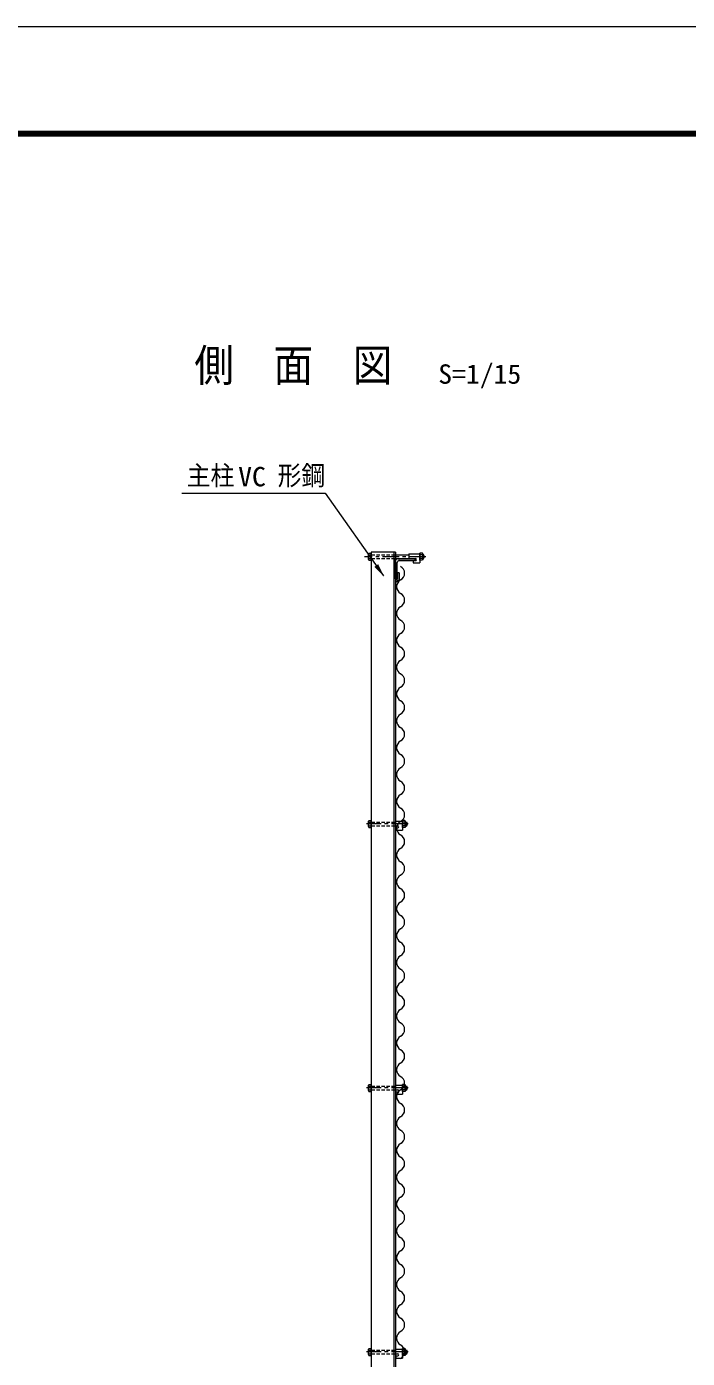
# Model space of a CAD drawing. Units: millimetres, scale not verified. Extents: x -4455 to 4455, y -3150 to 3150.
# Drawn here: x -369 to 1110, y 174 to 3150 of the extents above; entities that cross this region are included whole.
import ezdxf
from ezdxf.enums import TextEntityAlignment as Align

# ---------------------------------------------------------------- set-up
doc = ezdxf.new("R2010")
doc.units = ezdxf.units.MM
doc.header["$LTSCALE"] = 30
doc.linetypes.add('USER1', pattern=[2, 1.25, -0.25, 0.25, -0.25])
doc.linetypes.add('USER2', pattern=[0.375, 0.25, -0.125])
for name, color, linetype, lineweight in [('0-1_1部材', 3, 'Continuous', 18), ('0-2_8部品', 3, 'Continuous', 18), ('0-4_6文字', 3, 'Continuous', 9), ('0-9_2網', 4, 'Continuous', 18), ('0-F_D-TTL', 7, 'Continuous', 9)]:
    doc.layers.add(name, color=color, linetype=linetype, lineweight=lineweight)
doc.styles.add('ＭＳ ゴシック', font='')
doc.styles.get('ＭＳ ゴシック').set_extended_font_data('MS Gothic')

msp = doc.modelspace()

# ---------------------------------------------------------------- linework, layer by layer
at = {"layer": '0-1_1部材', "color": 7, "lineweight": 9}
for p, q in [((402.58, 1976.05), (402.58, -1393.95)), ((452.58, 1976.05), (452.58, -1393.95)), ((456.58, 1976.05), (456.58, -1393.95)), ((456.58, 1916.05), (456.58, 1956.05)), ((460.58, 1919.05), (460.58, 1952.55)), ((465.08, 1957.05), (498.58, 1957.05)), ((456.58, 1912.45), (461.46, 1916.22)), ((456.58, 1916.05), (457.58, 1916.05)), ((456.58, 1908.03), (464.96, 1914.5)), ((461.46, 1929.89), (461.46, 1916.22)), ((464.96, 1929.89), (461.46, 1929.89)), ((464.96, 1929.89), (464.96, 1914.5))]:
    msp.add_line(p, q, dxfattribs=at)
at = {"layer": '0-1_1部材'}
msp.add_line((456.58, 1921.05), (456.58, 1961.05), dxfattribs=at)
msp.add_line((456.58, 1921.05), (456.58, 1961.05), dxfattribs=at)
at = {"layer": '0-1_1部材', "color": 7, "lineweight": 9}
msp.add_lwpolyline([(461.58, 1961.05), (501.58, 1961.05), (501.58, 1960.05)], dxfattribs=at)
for centre, radius, start, end in [((461.58, 1956.05), 5, 90, 180), ((465.08, 1952.55), 4.5, 90, 180), ((498.58, 1960.05), 3, 270, 0), ((457.58, 1919.05), 3, 270, 0)]:
    msp.add_arc(centre, radius, start, end, dxfattribs=at)
at = {"layer": '0-2_8部品', "color": 1, "linetype": 'USER1'}
for p, q in [((524.81, 1965.5), (387.64, 1965.5)), ((484.91, 1368.18), (391.87, 1368.18)), ((484.91, 778.18), (391.87, 778.18)), ((484.91, 188.18), (391.87, 188.18))]:
    msp.add_line(p, q, dxfattribs=at)
at = {"layer": '0-2_8部品'}
for p, q in [((396.87, 1969.5), (402.58, 1969.5)), ((397.29, 1973.34), (402.58, 1973.34)), ((456.58, 1969.5), (486.39, 1969.5)), ((486.39, 1971.82), (511.39, 1971.82)), ((486.39, 1971.82), (486.39, 1961.32)), ((511.39, 1957.66), (511.39, 1973.34)), ((511.39, 1971.82), (511.39, 1951.82)), ((517.1, 1969.5), (511.39, 1969.5)), ((517.79, 1959.58), (517.79, 1971.42)), ((396.18, 1959.58), (397.29, 1957.66)), ((396.87, 1961.5), (402.58, 1961.5)), ((456.58, 1961.5), (486.39, 1961.5)), ((486.39, 1961.32), (501.14, 1961.32)), ((496.39, 1956.82), (501.14, 1956.82)), ((496.39, 1956.82), (496.39, 1951.82)), ((496.39, 1951.82), (511.39, 1951.82)), ((517.1, 1961.5), (511.39, 1961.5)), ((516.68, 1957.66), (511.39, 1957.66)), ((517.79, 1959.58), (516.68, 1957.66)), ((396.18, 1362.26), (396.18, 1374.1)), ((396.87, 1372.18), (402.58, 1372.18)), ((402.58, 1360.34), (402.58, 1376.02)), ((456.58, 1374.5), (472.33, 1374.5)), ((472.33, 1360.34), (472.33, 1376.02)), ((477.62, 1376.02), (472.33, 1376.02)), ((472.33, 1374.5), (472.33, 1354.5)), ((478.04, 1372.18), (472.33, 1372.18)), ((478.73, 1374.1), (477.62, 1376.02)), ((478.73, 1362.26), (478.73, 1374.1)), ((478.73, 1372.18), (482.28, 1372.18)), ((482.28, 1364.18), (482.28, 1372.18)), ((396.18, 1362.26), (397.29, 1360.34)), ((396.87, 1364.18), (402.58, 1364.18)), ((397.29, 1360.34), (402.58, 1360.34)), ((456.58, 1364), (462.08, 1364)), ((457.33, 1359.5), (462.08, 1359.5)), ((478.04, 1364.18), (472.33, 1364.18)), ((478.73, 1364.18), (482.28, 1364.18)), ((396.18, 784.1), (397.29, 786.02)), ((396.18, 772.26), (396.18, 784.1)), ((396.87, 782.18), (402.58, 782.18)), ((396.87, 774.18), (402.58, 774.18)), ((397.29, 786.02), (402.58, 786.02)), ((402.58, 770.34), (402.58, 786.02)), ((456.58, 784.5), (472.33, 784.5)), ((456.58, 774), (462.08, 774)), ((472.33, 770.34), (472.33, 786.02)), ((472.33, 784.5), (472.33, 764.5)), ((478.04, 782.18), (472.33, 782.18)), ((478.04, 774.18), (472.33, 774.18)), ((478.73, 772.26), (478.73, 784.1)), ((478.73, 782.18), (482.28, 782.18)), ((478.73, 774.18), (482.28, 774.18)), ((482.28, 774.18), (482.28, 782.18)), ((457.33, 769.5), (457.33, 764.5)), ((457.33, 769.5), (462.08, 769.5)), ((457.33, 764.5), (472.33, 764.5)), ((477.62, 770.34), (472.33, 770.34)), ((478.73, 772.26), (477.62, 770.34)), ((396.18, 182.26), (396.18, 194.1)), ((396.18, 182.26), (397.29, 180.34)), ((396.87, 192.18), (402.58, 192.18)), ((396.87, 184.18), (402.58, 184.18)), ((397.29, 180.34), (402.58, 180.34)), ((402.58, 180.34), (402.58, 196.02)), ((456.58, 194.5), (472.33, 194.5)), ((456.58, 184), (462.08, 184)), ((457.33, 179.5), (462.08, 179.5)), ((472.33, 180.34), (472.33, 196.02)), ((477.62, 196.02), (472.33, 196.02)), ((472.33, 194.5), (472.33, 174.5)), ((478.04, 192.18), (472.33, 192.18)), ((478.04, 184.18), (472.33, 184.18)), ((478.73, 194.1), (477.62, 196.02)), ((478.73, 182.26), (478.73, 194.1)), ((478.73, 192.18), (482.28, 192.18)), ((478.73, 184.18), (482.28, 184.18)), ((482.28, 184.18), (482.28, 192.18))]:
    msp.add_line(p, q, dxfattribs=at)
at = {"layer": '0-2_8部品', "color": 7, "lineweight": 9}
msp.add_line((456.58, 1976.05), (402.58, 1976.05), dxfattribs=at)
at = {"layer": '0-2_8部品', "linetype": 'USER2'}
for p, q in [((402.58, 1969.5), (456.58, 1969.5)), ((402.58, 1961.5), (456.58, 1961.5))]:
    msp.add_line(p, q, dxfattribs=at)
at = {"layer": '0-2_8部品', "color": 1, "linetype": 'USER2'}
for p, q in [((402.58, 1372.18), (456.58, 1372.18)), ((402.58, 1364.18), (456.58, 1364.18)), ((402.58, 782.18), (456.58, 782.18)), ((402.58, 774.18), (456.58, 774.18)), ((402.58, 192.18), (456.58, 192.18)), ((402.58, 184.18), (456.58, 184.18))]:
    msp.add_line(p, q, dxfattribs=at)
at = {"layer": '0-2_8部品', "color": 1}
for p, q in [((478.73, 1371.38), (482.69, 1371.38)), ((478.73, 1364.98), (482.69, 1364.98)), ((478.73, 781.38), (482.69, 781.38)), ((478.73, 774.98), (482.69, 774.98)), ((478.73, 191.38), (482.69, 191.38)), ((478.73, 184.98), (482.69, 184.98))]:
    msp.add_line(p, q, dxfattribs=at)
at = {"layer": '0-2_8部品'}
for points in [[(396.18, 1959.58), (396.18, 1971.42), (397.29, 1973.34)], [(397.29, 1957.66), (402.58, 1957.66), (402.58, 1973.34)], [(517.79, 1971.42), (516.68, 1973.34), (511.39, 1973.34)], [(396.18, 1374.1), (397.29, 1376.02), (402.58, 1376.02)], [(457.33, 1359.5), (457.33, 1354.5), (472.33, 1354.5)], [(478.73, 1362.26), (477.62, 1360.34), (472.33, 1360.34)], [(478.73, 784.1), (477.62, 786.02), (472.33, 786.02)], [(396.18, 772.26), (397.29, 770.34), (402.58, 770.34)], [(396.18, 194.1), (397.29, 196.02), (402.58, 196.02)], [(457.33, 179.5), (457.33, 174.5), (472.33, 174.5)], [(478.73, 182.26), (477.62, 180.34), (472.33, 180.34)]]:
    msp.add_lwpolyline(points, dxfattribs=at)
for centre, radius, start, end in [((399.21, 1971.42), 3.03, 180, 219.3382), ((408.18, 1965.5), 12, 160.52878, 199.47122), ((514.76, 1971.42), 3.03, 320.6618, 0), ((505.79, 1965.5), 12, 340.52878, 19.47122), ((514.63, 1965.5), 6.71, 298.05542, 61.94458), ((399.21, 1959.58), 3.03, 140.6618, 180), ((501.14, 1959.07), 2.25, 270, 90), ((514.76, 1959.58), 3.03, 0, 39.3382), ((399.21, 1374.1), 3.03, 180, 219.3382), ((408.18, 1368.18), 12, 160.52878, 199.47122), ((475.7, 1374.1), 3.03, 320.6618, 0), ((466.73, 1368.18), 12, 340.52878, 19.47122), ((475.36, 1368.18), 8, 330, 30), ((399.21, 1362.26), 3.03, 140.6618, 180), ((462.08, 1361.75), 2.25, 270, 90), ((475.7, 1362.26), 3.03, 0, 39.3382), ((399.21, 784.1), 3.03, 180, 219.3382), ((408.18, 778.18), 12, 160.52878, 199.47122), ((399.21, 772.26), 3.03, 140.6618, 180), ((462.08, 771.75), 2.25, 270, 90), ((475.7, 784.1), 3.03, 320.6618, 0), ((466.73, 778.18), 12, 340.52878, 19.47122), ((475.7, 772.26), 3.03, 0, 39.3382), ((475.36, 778.18), 8, 330, 30), ((399.21, 194.1), 3.03, 180, 219.3382), ((408.18, 188.18), 12, 160.52878, 199.47122), ((399.21, 182.26), 3.03, 140.6618, 180), ((462.08, 181.75), 2.25, 270, 90), ((475.7, 194.1), 3.03, 320.6618, 0), ((466.73, 188.18), 12, 340.52878, 19.47122), ((475.7, 182.26), 3.03, 0, 39.3382), ((475.36, 188.18), 8, 330, 30)]:
    msp.add_arc(centre, radius, start, end, dxfattribs=at)
at = {"layer": '0-4_6文字', "color": 7}
msp.add_lwpolyline([(-21.67, 2107.61), (299.42, 2107.61), (429.8, 1923.11)], dxfattribs=at)
msp.add_solid([(430.95, 1921.47), (409.38, 1942.97), (417.89, 1948.98)], dxfattribs=at)
at = {"layer": '0-9_2網', "color": 2}
for centre, start, end in [((460.15, 1928.75), 298.07249, 61.92751), ((476.15, 1898.75), 118.07249, 241.92751), ((460.15, 1868.75), 298.07249, 61.92751), ((476.15, 1838.75), 118.07249, 241.92751), ((460.15, 1808.75), 298.07249, 61.92751), ((476.15, 1778.75), 118.07249, 241.92751), ((460.15, 1748.75), 298.07249, 61.92751), ((476.15, 1718.75), 118.07249, 241.92751), ((460.15, 1688.75), 298.07249, 61.92751), ((476.15, 1658.75), 118.07249, 241.92751), ((460.15, 1628.75), 298.07249, 61.92751), ((476.15, 1598.75), 118.07249, 241.92751), ((460.15, 1568.75), 298.07249, 61.92751), ((476.15, 1538.75), 118.07249, 241.92751), ((460.15, 1508.75), 298.07249, 61.92751), ((476.15, 1478.75), 118.07249, 241.92751), ((460.15, 1448.75), 298.07249, 61.92751), ((476.15, 1418.75), 118.07249, 241.92751), ((460.15, 1388.75), 298.07249, 61.92751), ((476.15, 1358.75), 118.07249, 241.92751), ((460.15, 1328.75), 298.07249, 61.92751), ((476.15, 1298.75), 118.07249, 241.92751), ((460.15, 1268.75), 298.07249, 61.92751), ((476.15, 1238.75), 118.07249, 241.92751), ((460.15, 1208.75), 298.07249, 61.92751), ((476.15, 1178.75), 118.07249, 241.92751), ((460.15, 1148.75), 298.07249, 61.92751), ((476.15, 1118.75), 118.07249, 241.92751), ((460.15, 1088.75), 298.07249, 61.92751), ((476.15, 1058.75), 118.07249, 241.92751), ((460.15, 1028.75), 298.07249, 61.92751), ((476.15, 998.75), 118.07249, 241.92751), ((460.15, 968.75), 298.07249, 61.92751), ((476.15, 938.75), 118.07249, 241.92751), ((460.15, 908.75), 298.07249, 61.92751), ((476.15, 878.75), 118.07249, 241.92751), ((460.15, 848.75), 298.07249, 61.92751), ((476.15, 818.75), 118.07249, 241.92751), ((460.15, 788.75), 298.07249, 61.92751), ((476.15, 758.75), 118.07249, 241.92751), ((460.15, 728.75), 298.07249, 61.92751), ((476.15, 698.75), 118.07249, 241.92751), ((460.15, 668.75), 298.07249, 61.92751), ((476.15, 638.75), 118.07249, 241.92751), ((460.15, 608.75), 298.07249, 61.92751), ((476.15, 578.75), 118.07249, 241.92751), ((460.15, 548.75), 298.07249, 61.92751), ((476.15, 518.75), 118.07249, 241.92751), ((460.15, 488.75), 298.07249, 61.92751), ((460.15, 488.75), 298.07249, 61.92751), ((476.15, 458.75), 118.07249, 241.92751), ((460.15, 428.75), 298.07249, 61.92751), ((476.15, 398.75), 118.07249, 241.92751), ((460.15, 368.75), 298.07249, 61.92751), ((476.15, 338.75), 118.07249, 241.92751), ((460.15, 308.75), 298.07249, 61.92751), ((476.15, 278.75), 118.07249, 241.92751), ((460.15, 248.75), 298.07249, 61.92751), ((476.15, 218.75), 118.07249, 241.92751), ((460.15, 188.75), 298.07249, 61.92751)]:
    msp.add_arc(centre, 17, start, end, dxfattribs=at)
at = {"layer": '0-F_D-TTL', "color": 2, "lineweight": 18}
msp.add_lwpolyline([(-4454.56, 3150.45), (4455.14, 3150.45), (4455.14, -3149.97), (-4454.56, -3149.97)], close=True, dxfattribs=at)
at = {"layer": '0-F_D-TTL'}
for points in [[(-4168.18, 2917.11), (4168.75, 2917.11), (4168.75, -2916.62), (-4168.18, -2916.62)], [(-4165.53, 2914.45), (4166.1, 2914.45), (4166.1, -2913.97), (-4165.53, -2913.97)], [(-4162.87, 2911.8), (4163.45, 2911.8), (4163.45, -2911.32), (-4162.87, -2911.32)], [(-4160.22, 2909.15), (4160.8, 2909.15), (4160.8, -2908.67), (-4160.22, -2908.67)], [(-4157.57, 2906.5), (4158.15, 2906.5), (4158.15, -2906.02), (-4157.57, -2906.02)]]:
    msp.add_lwpolyline(points, close=True, dxfattribs=at)

# ---------------------------------------------------------------- texts
at = {"layer": '0-4_6文字', "color": 7, "style": 'ＭＳ ゴシック', "width": 0.9}
msp.add_text('側\u3000面\u3000図', height=72.14, dxfattribs=at).set_placement((6.64, 2335.77), align=Align.BOTTOM_LEFT)
at = {"layer": '0-4_6文字', "style": 'ＭＳ ゴシック'}
for s, width, p in [('S=1/15', 1.05, (552.23, 2339.22)), ('主柱', 0.9, (-10.32, 2112.4)), ('形鋼', 0.9, (192.94, 2112.4)), ('VC', 1.05, (104.69, 2109.94))]:
    msp.add_text(s, height=43.33, dxfattribs=dict(at, width=width)).set_placement(p, align=Align.BOTTOM_LEFT)

doc.saveas('drawing.dxf')
